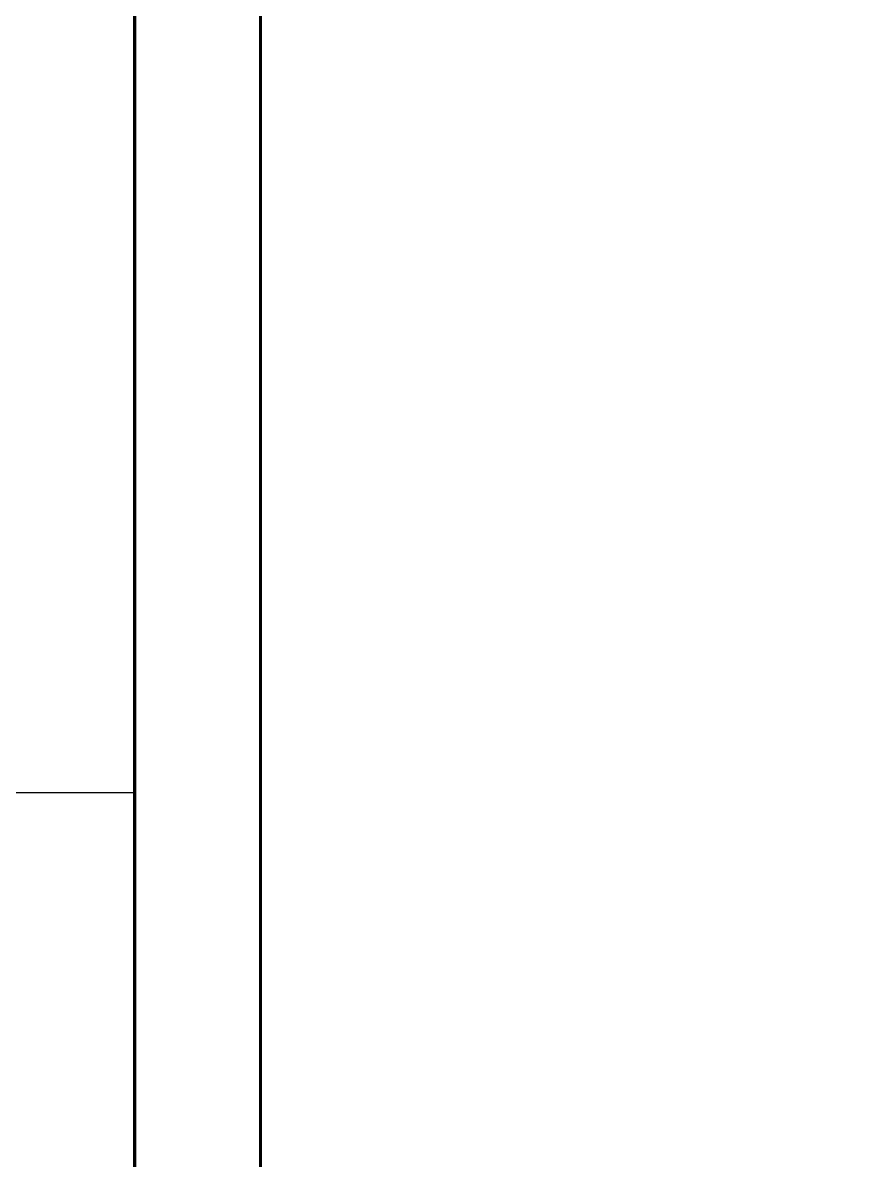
# Model space of a CAD drawing. Extents: x 782294 to 1727252, y -631030 to 17645.
# Drawn here: x 965825 to 998726, y -235615 to -190389 of the extents above; entities that cross this region are included whole.
import ezdxf
from ezdxf.enums import TextEntityAlignment as Align

# ---------------------------------------------------------------- set-up
doc = ezdxf.new("R2010")
doc.units = 0
doc.layers.get('Defpoints').update_dxf_attribs({"color": 210})
doc.layers.add('!ZN3-铝板幕墙-3', color=3, linetype='Continuous')
doc.layers.add('0-cxFrame', color=155, linetype='Continuous')
doc.layers.add('0-cxText', color=131, linetype='Continuous', lineweight=25)
doc.styles.add('cx_tuming', font='simhei.ttf')
doc.styles.add('cx_tuqian1', font='')
doc.styles.add('黑体', font='simhei.ttf', dxfattribs={"height": 12})
doc.styles.get('cx_tuqian1').set_extended_font_data('SimSun')

# ---------------------------------------------------------------- blocks, each defined once
blk = doc.blocks.new('TK22.A1 L(Dragon)')
at = {"layer": '0-cxFrame', "color": 7, "const_width": 0.5}
blk.add_lwpolyline([(0, 0), (-841, 0), (-841, 594), (0, 594)], close=True, dxfattribs=at)
at = {"layer": '0-cxFrame', "const_width": 0.5}
blk.add_lwpolyline([(-80, 10), (-821, 10), (-821, 584), (-80, 584)], close=True, dxfattribs=at)
at = {"style": '黑体', "flags": 4}
blk.add_attdef('图幅', text='', height=3.3, dxfattribs=at).set_placement((-40, 3), align=Align.RIGHT)
at = {"layer": '0-cxText', "flags": 4}
for tag, height, style, p in [('建设单位', 3.5, 'cx_tuming', (-45, 240)), ('项目名称', 3.5, 'cx_tuming', (-45, 210)), ('子项名称', 3.5, 'cx_tuming', (-45, 180)), ('工程编号', 3.3, 'cx_tuqian1', (-35, 165)), ('图名1', 3.5, 'cx_tuming', (-45, 87)), ('图名2', 3.5, 'cx_tuming', (-45, 79)), ('图名3', 3.5, 'cx_tuming', (-45, 71)), ('出图日期', 3.3, 'cx_tuqian1', (-39, 60)), ('专业', 3.3, 'cx_tuqian1', (-55, 52)), ('图号', 3.3, 'cx_tuqian1', (-55, 44)), ('版次', 3.3, 'cx_tuqian1', (-20, 44))]:
    blk.add_attdef(tag, text='', height=height, dxfattribs=dict(at, style=style)).set_placement(p, align=Align.MIDDLE)
at = {"layer": 'Defpoints', "color": 6, "flags": 4}
for tag, height, style, p in [('tufu', 3.3, '黑体', (-12, 12)), ('dwfname', 4, 'cx_tuqian1', (-80, 3))]:
    blk.add_attdef(tag, text='', height=height, dxfattribs=dict(at, style=style)).set_placement(p, align=Align.RIGHT)

msp = doc.modelspace()

# ---------------------------------------------------------------- linework, layer by layer
at = {"layer": '!ZN3-铝板幕墙-3', "ltscale": 1750}
msp.add_line((970276.7, -221008.8), (782293.6, -221008.8), dxfattribs=at)

# ---------------------------------------------------------------- block references
at = {"layer": '0-cxFrame', "xscale": 250, "yscale": 250, "zscale": 250}
msp.add_blockref('TK22.A1 L(Dragon)', (1180526.7, -274555.4), dxfattribs=at)

doc.saveas('drawing.dxf')
